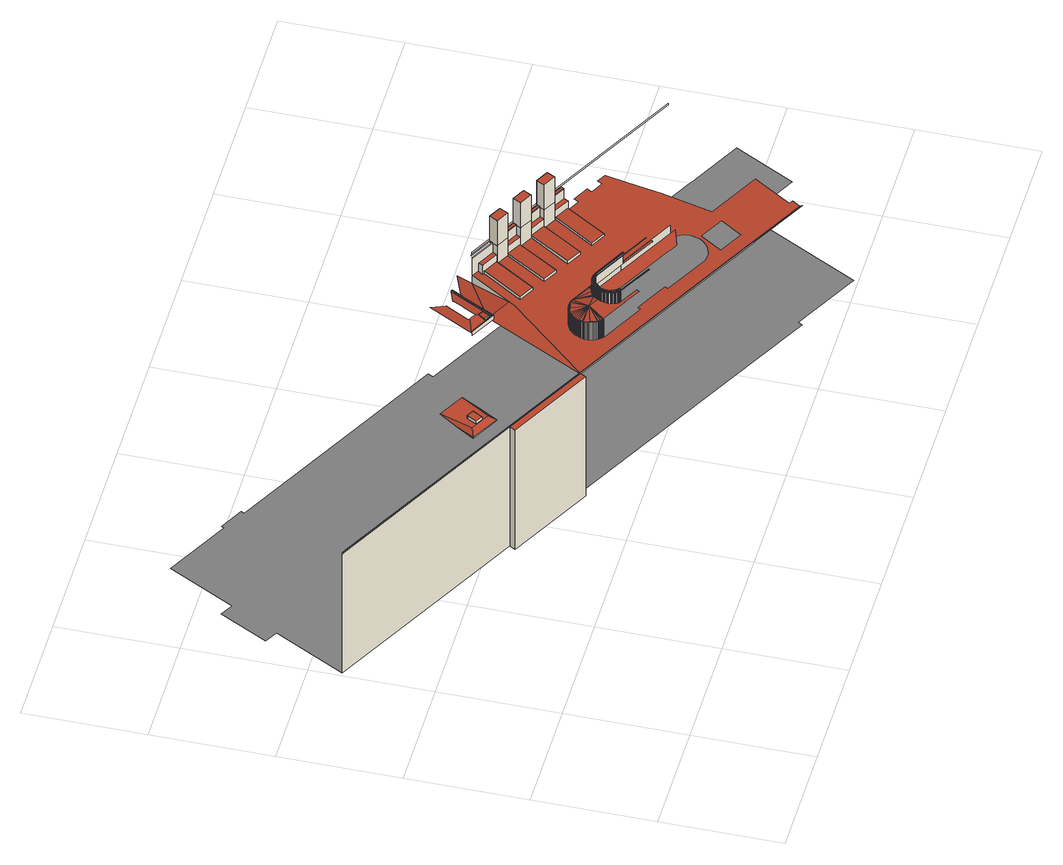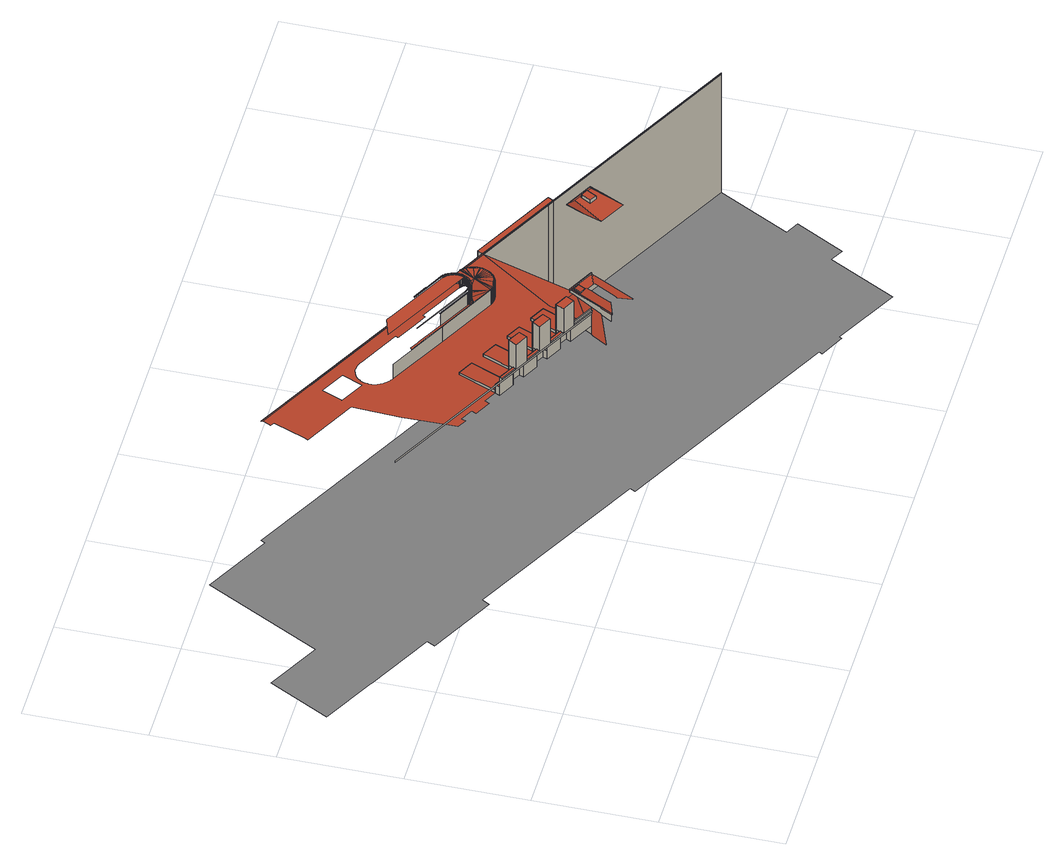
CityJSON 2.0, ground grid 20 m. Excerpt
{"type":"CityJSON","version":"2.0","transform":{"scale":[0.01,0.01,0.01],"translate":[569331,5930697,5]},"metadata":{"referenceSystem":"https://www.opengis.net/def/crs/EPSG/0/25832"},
"CityObjects":{
"building1":{"type":"Building","attributes":{"Grundfläche 2D":"4232.058276","Grundhöhe NN":"5.344"},"children":["building1-1","building1-2","building1-3","building1-4","building1-5","building1-6","building1-7","building1-8","building1-9","building1-10","building1-11","building1-12","building1-13","building1-14"],"geometry":[{"type":"MultiSurface","lod":"3","boundaries":[[[0,1,2,3]],[[4,5,6]],[[7,8,4,6]],[[6,9,10,7]],[[11,0,3,12,13,14]],[[9,6,5,15]],[[16,8,7,10],[17,18,19,20]],[[9,15,21]],[[10,9,21,16]],[[14,22,23,11]],[[3,24,25,12]],[[22,14,13,26]],[[26,13,12,25]],[[27,28,29,30,31,32,33,34,35,36,37,38]],[[23,22,26,25,24,39]],[[38,28,27]],[[40,41,42,43,44,45,36,35,34,33,32,31,30]],[[39,46,47,48,44,43,42,41,40,1,0,11,23]],[[49,50,51,52]],[[53,54,50,49]],[[52,51,55,56]],[[57,58,54,53]],[[56,55,59,60]],[[61,62,58,57]],[[60,59,63,64]],[[65,66,62,61]],[[64,63,67,68]],[[69,70,66,65]],[[71,72,73,74]],[[75,71,76,77,78]],[[71,79,80,72]],[[74,76,71]],[[81,79,71]],[[75,82,71]],[[83,81,71]],[[84,83,71]],[[82,85,71]],[[68,67,86,87]],[[84,71,88,89,90]],[[91,92,70,69]],[[93,94,88]],[[87,86,95,96]],[[97,98,92,91]],[[96,95,99,100]],[[101,102,98,97]],[[100,99,103,104]],[[105,106,107]],[[108,109,102,101]],[[104,103,110,111]],[[112,113,109,108]],[[114,115,116]],[[111,110,117,118]],[[119,120,121,122,71,85]],[[123,124,113,112]],[[125,114,126,127]],[[88,71,122,128,93]],[[129,130,124,123]],[[131,105,107,122,132]],[[122,121,133,132]],[[134,135,130,129]],[[128,122,136,137]],[[136,122,138,139,140]],[[114,122,107,141,115]],[[142,143,135,134]],[[144,145,143,142]],[[122,146,147,138]],[[148,149,145,144]],[[122,150,151,146]],[[152,153,149,148]],[[150,122,154,155,156]],[[157,158,153,152]],[[159,160,154,122,161,162]],[[163,164,158,157]],[[165,166,164,163]],[[114,125,122]],[[167,168,169]],[[161,122,167,169,170]],[[171,172,166,165]],[[173,174,172,171]],[[122,175,176,167]],[[177,178,174,173]],[[179,180,178,177]],[[181,182,180,179]],[[183,184,175,122,185,186]],[[187,188,189,190,191,28,38,192,193]],[[185,194,186]],[[195,196,182,181]],[[185,197,198,194]],[[199,200,196,195]],[[201,197,185,202,203]],[[204,205,206,207,208,209,210,211,212,213,214]],[[215,216,200,199]],[[185,217,218,202]],[[219,220,221,222,223,224,225,226,227,228,229,230,231,232,233,234,235,236,237,238,239,240,241,242,243,244,245,246,247,248,249,250,251,252,253,254,255,256,257,258,259,260,122,125,261,262]],[[263,264,216,215]],[[265,217,185,266]],[[267,268,269,270,271,272,273,212,211,210,274,275,276,277,278,279,280,281]],[[266,185,282,283,284]],[[285,286,264,263]],[[287,288,185]],[[289,287,185]],[[185,288,290,282]],[[291,250,249,292]],[[292,249,248,293]],[[294,295,286,285]],[[296,251,250,291]],[[214,297,204]],[[293,248,247,298]],[[297,299,204]],[[298,247,246,300]],[[301,252,251,296]],[[300,246,245,302]],[[303,304,122]],[[302,245,244,305]],[[306,253,252,301]],[[305,244,243,307]],[[308,254,253,306]],[[307,243,242,309]],[[310,311,295,294]],[[312,255,254,308]],[[309,242,241,313]],[[314,289,185,122,304,315]],[[316,256,255,312]],[[313,241,240,317]],[[318,257,256,316]],[[317,240,239,319]],[[320,321,311,310]],[[322,258,257,318]],[[323,324,325,326]],[[327,323,326,328]],[[324,329,330,325]],[[331,332,327,328,333]],[[329,324,323,334]],[[335,332,331,336]],[[329,334,337,330]],[[338,335,336,339]],[[340,259,258,322]],[[337,334,341,342,343,344]],[[345,338,339,346]],[[347,348,321,320]],[[349,345,346,350]],[[349,351,345]],[[350,352,349]],[[341,353,354,342]],[[351,349,352,355]],[[356,354,353]],[[357,260,259,340]],[[353,358,359,356]],[[360,351,355,361]],[[345,351,360,362]],[[358,363,364,359]],[[362,360,361,365,366]],[[122,367,368,303]],[[369,370,260,357]],[[371,372,348,347]],[[363,373,374,364]],[[375,362,366,376]],[[373,363,377]],[[373,377,378,374]],[[303,379,304]],[[380,375,376,381]],[[382,383,370,369]],[[377,384,385,386,378]],[[387,380,381,388,389]],[[390,391,372,371]],[[392,393,394,395,122,260,370,383,396]],[[384,397,398,385]],[[399,396,383,382]],[[400,367,122,395,401]],[[397,402,403,398]],[[404,405,391,390]],[[406,392,396,399]],[[402,407,408,409,403]],[[407,402,410,411]],[[412,393,392,406]],[[413,414,405,404]],[[407,411,415,408]],[[416,415,411]],[[417,394,393,412]],[[411,418,419,416]],[[420,419,418]],[[401,421,422]],[[423,418,411,410,424]],[[418,423,425,420]],[[426,395,394,417]],[[422,427,428]],[[395,421,401]],[[428,429,430]],[[421,427,422]],[[423,424,431,425]],[[424,410,432]],[[433,421,395,426]],[[427,429,428]],[[424,432,434,431]],[[435,299,297,436,437,438,439,440,441,442,443,444,445,446,447,448,449,450,208,207,451,452]],[[453,427,421,433]],[[432,454,455,434]],[[456,454,432,410,457]],[[458,429,427,453]],[[454,456,459,455]],[[457,410,460]],[[456,457,461,459]],[[462,463,429,458]],[[464,465,466,467,468,469,430,429,463,470]],[[457,460,471,472,461]],[[473,470,463,462]],[[460,474,475,471]],[[476,464,470,473]],[[474,460,477]],[[474,477,478,475]],[[477,460,479]],[[480,478,477]],[[481,465,464,476]],[[477,479,482,480]],[[397,384,377,363,358,353,341,334,323,327,332,335,338,345,362,375,380,387,483,484,485,486,487,488,489,410,402]],[[479,490,491,482]],[[492,466,465,481]],[[493,467,466]],[[490,479,494]],[[490,494,495,491]],[[496,497,466,492]],[[494,479,498]],[[494,498,499,495]],[[498,479,500]],[[501,502,497,496]],[[498,500,503,499]],[[493,466,497]],[[504,497,502]],[[500,505,506,503]],[[507,508,187,193]],[[501,509,510,511,512,502]],[[505,513,514,506]],[[513,505,515]],[[516,504,502,512]],[[513,515,517,514]],[[518,512,511]],[[519,520,511,510]],[[493,497,504]],[[515,521,522,517]],[[523,524,520,519]],[[525,515,505,526]],[[521,515,525]],[[516,512,518]],[[521,525,527,522]],[[524,528,529,530,511,520]],[[518,511,530]],[[531,532,524,523]],[[525,526,533,527]],[[528,524,534]],[[524,532,534]],[[535,536,532,531]],[[526,537,538,533]],[[539,534,532]],[[540,541,536,535]],[[542,539,532,536]],[[543,544,542,536,541]],[[545,546,541,540]],[[547,548,414,413]],[[543,541,546,549]],[[550,551,552,553]],[[545,554,555,556,557,546]],[[508,507,558,559,560,561]],[[562,550,553,563,564]],[[537,565,566,538]],[[193,567,507]],[[568,569,570,552,551]],[[563,553,552,570]],[[571,572,573,574]],[[575,576,577,578]],[[579,580,581,582,576,575,567,583]],[[584,571,574,585,586]],[[587,588,589,590]],[[591,592,593,594,595,596,597,598,599,600,601,602,603,604,605,606,549,546,557,556,607,608,609]],[[610,611,612,582,581,580]],[[613,614,615,616,24,3,2,617,618,619,620,621,622,623,624,625,626,627,628,629,630,631,632,633,634,635,636]],[[637,638,639,573,572]],[[590,577,576,587]],[[585,574,573,639]],[[640,612,611,610,641,642]],[[643,644,548,547]],[[645,646,647,648]],[[649,650,651,640,642,641]],[[652,653,654,651,650,649]],[[645,648,655,656,657]],[[658,659,660,654,653,652]],[[655,648,647,661]],[[662,660,659,658,663,664]],[[665,666,667,668]],[[669,661,647,646,670]],[[671,672,673,662,664,663]],[[674,675,676,673,672,671]],[[677,678,665,668,679,680]],[[681,682,683,676,675,674]],[[679,668,667,684,680]],[[685,683,682,681,686,687]],[[580,579,583,567,193,192,38,37,688,689,690,691,692,693,694,695,696,697,698,699,700,701,702,703,704,705,706,707,708,709,710,711,686,681,674,671,663,658,652,649,641,610],[644,712,713,714,715,716,717,718,719,720,721,722,723,724,725,726,727,728,729,730,731,732,733,734,735,736,737,738,739,740,741,742,743,744,745,746,747,748,749,750,751,752,753,754,755,756,757,758,759,760,761,762,763,764,765,766,767,768,117,110,103,99,95,86,67,63,59,55,51,50,54,58,62,66,70,92,98,102,109,113,124,130,135,143,145,149,153,158,164,166,172,174,178,180,182,196,200,216,264,286,295,311,321,348,372,391,405,414,548],[564,569,568,551,550,562],[646,645,657,656,669,670],[769,770,666,665,678,677],[572,571,584,586,638,637],[771,772,773,774,775,776,777]],[[769,684,667,666,770]],[[711,778,779,685,687,686]],[[710,780,781,779,778,711]],[[782,783,784,785]]],"semantics":{"surfaces":[{"type":"WallSurface"},{"type":"RoofSurface"},{"type":"GroundSurface"}],"values":[0,0,1,1,0,0,1,0,1,1,0,0,2,0,0,1,1,0,0,0,0,0,0,0,0,0,0,0,1,1,1,1,1,1,1,1,1,0,1,0,1,0,0,0,0,0,1,0,0,0,1,0,1,0,1,1,0,1,1,0,1,1,1,0,0,1,0,1,0,1,0,1,0,0,1,1,1,0,0,1,0,0,0,1,1,1,0,1,0,1,1,0,1,1,0,1,1,1,0,1,1,1,0,0,0,0,1,0,1,0,0,0,1,0,0,0,0,0,0,0,0,1,0,0,0,0,0,0,0,0,0,0,1,0,0,0,0,0,0,0,0,1,0,0,0,0,0,0,0,1,0,0,1,0,0,0,0,1,0,1,0,0,0,0,0,1,0,0,1,0,0,0,0,1,0,0,0,0,0,0,0,1,1,0,0,1,1,1,1,0,1,0,1,0,1,0,0,1,0,0,1,0,0,1,0,0,0,0,1,0,1,0,0,0,1,0,0,1,1,0,0,1,0,1,0,0,1,1,0,1,0,0,1,1,0,1,0,1,0,0,1,1,1,0,1,1,0,0,1,1,0,0,1,0,1,1,0,0,1,0,0,1,0,0,0,0,1,0,0,0,0,0,1,0,2,0,0,1,0,0,0,0,0,0,0,1,0,0,0,0,0,0,0,1,0,1,0,0,0,0]}}]},
"building1-1":{"type":"BuildingInstallation","parents":["building1"],"geometry":[{"type":"MultiSurface","lod":"3","boundaries":[[[786,787,788,789]],[[789,788,20,19]],[[786,789,19,18]],[[787,786,18,17]],[[788,787,17,20]]],"semantics":{"surfaces":[{"type":"RoofSurface"},{"type":"WallSurface"}],"values":[0,1,1,1,1]}}]},
"building1-2":{"type":"BuildingInstallation","parents":["building1"],"geometry":[{"type":"MultiSurface","lod":"3","boundaries":[[[790,791,792,793,794,795]],[[791,790,205,204]],[[435,452,793,792,791,204,299]],[[794,793,452,451]],[[206,205,790,795,794,451,207]]],"semantics":{"surfaces":[{"type":"RoofSurface"},{"type":"WallSurface"}],"values":[0,1,1,1,1]}}]},
"building1-3":{"type":"BuildingInstallation","parents":["building1"],"geometry":[{"type":"MultiSurface","lod":"3","boundaries":[[[796,797,798,799,800,801,802,803,804,805,806,807,808,809,810]],[[802,801,811,191,190]],[[187,508,561,560,812,813,808,807,806,805,804,803,802,190,189,188]],[[440,439,796,810,809,442,441]],[[796,439,438]],[[436,297,214,799,798,797,796,438,437]],[[212,800,799,214,213]]],"semantics":{"surfaces":[{"type":"RoofSurface"},{"type":"WallSurface"}],"values":[0,1,1,1,1,1,1]}}]},
"building1-4":{"type":"BuildingInstallation","parents":["building1"],"geometry":[{"type":"MultiSurface","lod":"3","boundaries":[[[814,815,816,817,818,819,820,821,822,823,824,825,826,827,828,829,830,831,832,833,834,835,836,837,838,839,840,841,842,843,844,845,846,847,848,849,850,851,852,853,854,855,856,857,858,859,860,861,862,863,864,865,866,867,868,869,870,871,872,873,874,875,876,877,878,879,880,881,882,883,884,885,886,887,888,889,890,891,892,893,894,895,896,897,898,899,900,901,902,903,904,905,906,907,908,909,910,911,912,913,914,915,916,917,918,919,920,921]],[[866,865,864,555,554,545]],[[866,545,540,867]],[[867,540,535,868]],[[868,535,531,869]],[[869,531,523,870]],[[870,523,519,871]],[[871,519,510,872]],[[874,873,872,510,509,501]],[[874,501,496,875]],[[875,496,492,876]],[[876,492,481,877]],[[877,481,476,878]],[[878,476,473,879]],[[879,473,462,880]],[[880,462,458,881]],[[881,458,453,882]],[[882,453,433,883]],[[883,433,426,884]],[[884,426,417,885]],[[885,417,412,886]],[[886,412,406,887]],[[887,406,399,888]],[[888,399,382,889]],[[889,382,369,890]],[[890,369,357,891]],[[891,357,340,892]],[[892,340,322,893]],[[893,322,318,894]],[[894,318,316,895]],[[895,316,312,896]],[[896,312,308,897]],[[897,308,306,898]],[[898,306,301,899]],[[899,301,296,900]],[[900,296,291,901]],[[901,291,292,902]],[[902,292,293,903]],[[903,293,298,904]],[[904,298,300,905]],[[905,300,302,906]],[[906,302,305,907]],[[907,305,307,908]],[[908,307,309,909]],[[909,309,313,910]],[[910,313,317,911]],[[911,317,319,912]],[[912,319,922,913]],[[913,922,923,914]],[[914,923,924,915]],[[917,916,915,924,925,926]],[[917,926,927,918]],[[927,928,919,918]],[[929,930,814,921,920,931,932]],[[815,814,930,933]],[[816,815,933,934]],[[817,816,934,935]],[[818,817,935,936]],[[819,818,936,937]],[[820,819,937,938]],[[821,820,938,939]],[[822,821,939,940,941]],[[823,822,941,942]],[[824,823,942,943]],[[824,943,944,825]],[[826,825,944,945]],[[827,826,945,946]],[[828,827,946,947]],[[829,828,947,948]],[[830,829,948,949]],[[831,830,949,950]],[[832,831,950,951]],[[952,833,832,951,953]],[[834,833,952,954]],[[835,834,954,955]],[[836,835,955,956]],[[837,836,956,957]],[[838,837,957,958]],[[839,838,958,959]],[[840,839,959,960]],[[841,840,960,961]],[[842,841,961,962]],[[843,842,962,963]],[[844,843,963,964]],[[845,844,964,965]],[[846,845,965,966]],[[847,846,966,967]],[[967,968,847]],[[848,847,968,969]],[[849,848,969,970]],[[850,849,970,971]],[[851,850,971,972]],[[852,851,972,973]],[[853,852,973,974]],[[854,853,974,975]],[[975,976,854]],[[977,856,855,854,976,978]],[[857,856,977,979]],[[858,857,979,980]],[[859,858,980,981]],[[860,859,981,982]],[[861,860,982,983]],[[862,861,984,985]],[[983,984,861]],[[985,986,862]],[[863,862,986,987]]],"semantics":{"surfaces":[{"type":"RoofSurface"},{"type":"WallSurface"}],"values":[0,1,1,1,1,1,1,1,1,1,1,1,1,1,1,1,1,1,1,1,1,1,1,1,1,1,1,1,1,1,1,1,1,1,1,1,1,1,1,1,1,1,1,1,1,1,1,1,1,1,1,1,1,1,1,1,1,1,1,1,1,1,1,1,1,1,1,1,1,1,1,1,1,1,1,1,1,1,1,1,1,1,1,1,1,1,1,1,1,1,1,1,1,1,1,1,1,1,1,1,1,1,1,1,1,1]}}]},
"building1-5":{"type":"BuildingInstallation","parents":["building1"],"geometry":[{"type":"MultiSurface","lod":"3","boundaries":[[[611,581,988,989,990]],[[989,988,583,991]],[[610,611,990,989,991,564,563,570,569]],[[611,610,580,581]],[[583,988,581,580,579]]],"semantics":{"surfaces":[{"type":"RoofSurface"},{"type":"WallSurface"}],"values":[0,1,1,1,1]}}]},
"building1-6":{"type":"BuildingInstallation","parents":["building1"],"geometry":[{"type":"MultiSurface","lod":"3","boundaries":[[[992,993,994,995]],[[996,582,612,993,992]],[[612,640,994,993]],[[997,995,994,640,651,998,999,1000]],[[992,995,997,996]]],"semantics":{"surfaces":[{"type":"RoofSurface"},{"type":"WallSurface"}],"values":[0,1,1,1,1]}}]},
"building1-7":{"type":"BuildingInstallation","parents":["building1"],"geometry":[{"type":"MultiSurface","lod":"3","boundaries":[[[653,650,642,1001,659]],[[650,649,641,642]],[[586,585,639,638,658,659,1001,642,641]],[[659,658,652,653]],[[653,652,649,650]]],"semantics":{"surfaces":[{"type":"RoofSurface"},{"type":"WallSurface"}],"values":[0,1,1,1,1]}}]},
"building1-8":{"type":"BuildingInstallation","parents":["building1"],"geometry":[{"type":"MultiSurface","lod":"3","boundaries":[[[1002,999,998,1003]],[[651,654,1003,998]],[[999,1002,1004,1000]]],"semantics":{"surfaces":[{"type":"RoofSurface"},{"type":"WallSurface"}],"values":[0,1,1]}}]},
"building1-9":{"type":"BuildingInstallation","parents":["building1"],"geometry":[{"type":"MultiSurface","lod":"3","boundaries":[[[1005,1006,1007,1008,1009]],[[660,1007,1006,1010,1004,1002,1003,654]],[[660,662,1008,1007]],[[1011,1005,1009,1008,662,673,1012,1013,1014]],[[1006,1005,1011,1010]]],"semantics":{"surfaces":[{"type":"RoofSurface"},{"type":"WallSurface"}],"values":[0,1,1,1,1]}}]},
"building1-10":{"type":"BuildingInstallation","parents":["building1"],"geometry":[{"type":"MultiSurface","lod":"3","boundaries":[[[682,675,672,664,1015,1016]],[[672,671,663,664]],[[656,655,661,669,681,682,1016,1015,664,663]],[[682,681,674,675]],[[675,674,671,672]]],"semantics":{"surfaces":[{"type":"RoofSurface"},{"type":"WallSurface"}],"values":[0,1,1,1,1]}}]},
"building1-11":{"type":"BuildingInstallation","parents":["building1"],"geometry":[{"type":"MultiSurface","lod":"3","boundaries":[[[1017,1013,1012,1018]],[[673,676,1018,1012]],[[1013,1017,1019,1014]]],"semantics":{"surfaces":[{"type":"RoofSurface"},{"type":"WallSurface"}],"values":[0,1,1]}}]},
"building1-12":{"type":"BuildingInstallation","parents":["building1"],"geometry":[{"type":"MultiSurface","lod":"3","boundaries":[[[1020,1021,1022,1023,1024]],[[1019,1017,1018,676,683,1022,1021,1020,1025]],[[683,685,1023,1022]],[[1026,1024,1023,685,779,1027,1028,1029]],[[1020,1024,1026,1025]]],"semantics":{"surfaces":[{"type":"RoofSurface"},{"type":"WallSurface"}],"values":[0,1,1,1,1]}}]},
"building1-13":{"type":"BuildingInstallation","parents":["building1"],"geometry":[{"type":"MultiSurface","lod":"3","boundaries":[[[687,1030,1031,780,778]],[[778,711,686,687]],[[709,1031,1030,687,686,677,680,684,769]],[[780,1031,709,710]],[[780,710,711,778]]],"semantics":{"surfaces":[{"type":"RoofSurface"},{"type":"WallSurface"}],"values":[0,1,1,1,1]}}]},
"building1-14":{"type":"BuildingInstallation","parents":["building1"],"geometry":[{"type":"MultiSurface","lod":"3","boundaries":[[[1032,1028,1027,1033]],[[779,781,1033,1027]],[[1028,1032,1034,1029]]],"semantics":{"surfaces":[{"type":"RoofSurface"},{"type":"WallSurface"}],"values":[0,1,1]}}]}
},
"vertices":[
[3458,3697,2496],[73,5479,2496],[73,5479,35],[3458,3697,35],[3200,4452,2552],[3055,4176,2520],[3055,4176,2533],[3177,4217,2611],[3390,4771,2589],[3531,3926,2533],[3497,4049,2611],[3458,3697,2499],[3458,3697,34],[3407,3601,34],[3407,3601,2499],[3531,3926,2520],[3831,4539,2589],[3379,4345,2604],[3489,4285,2604],[3400,4121,2611],[3289,4181,2610],[3676,4201,2552],[4832,2851,2499],[4882,2947,2499],[4882,2947,35],[4882,2947,34],[4832,2851,34],[4890,2961,2497],[4889,2962,2497],[95,5485,2497],[95,5485,2505],[178,5441,2505],[4889,2962,2505],[4890,2961,2505],[4893,2960,2505],[8349,1141,2505],[8380,1124,2505],[8380,1124,2497],[4893,2960,2497],[4882,2947,2496],[73,5479,2511],[3458,3697,2511],[4882,2947,2511],[8372,1110,2511],[9350,596,2511],[9337,620,2505],[8372,1110,2496],[8372,1110,2499],[9350,596,2499],[5613,2979,2893],[5613,2979,2535],[5620,2958,2534],[5620,2958,2893],[5608,3001,2893],[5608,3001,2537],[5628,2936,2532],[5628,2936,2893],[5604,3021,2893],[5604,3021,2539],[5638,2916,2530],[5638,2916,2893],[5602,3041,2893],[5602,3041,2540],[5649,2896,2529],[5649,2896,2893],[5601,3060,2893],[5601,3060,2542],[5661,2878,2528],[5661,2878,2893],[5602,3079,2893],[5602,3079,2544],[5633,2985,2896],[5624,2991,2895],[5626,2983,2895],[5628,2975,2895],[5640,2942,2894],[5631,2966,2895],[5632,2962,2895],[5635,2955,2895],[5621,3004,2895],[5622,2999,2895],[5620,3008,2895],[5641,2940,2894],[5618,3020,2895],[5618,3023,2894],[5649,2924,2894],[5671,2863,2527],[5671,2863,2893],[5615,3053,2894],[5616,3042,2894],[5616,3035,2894],[5603,3099,2893],[5603,3099,2546],[5615,3060,2894],[5615,3059,2894],[5681,2849,2526],[5681,2849,2893],[5606,3118,2893],[5606,3118,2548],[5693,2836,2526],[5693,2836,2893],[5609,3136,2893],[5609,3136,2550],[5706,2823,2525],[5706,2823,2893],[5691,2859,2895],[5692,2858,2895],[5703,2846,2895],[5614,3154,2893],[5614,3154,2552],[5719,2812,2525],[5719,2812,2893],[5619,3172,2893],[5619,3172,2554],[5727,2823,2895],[5715,2834,2895],[5715,2833,2895],[5733,2801,2524],[5733,2801,2893],[5650,2922,2894],[5660,2903,2894],[5671,2886,2895],[5912,3072,2947],[5626,3189,2893],[5626,3189,2556],[5741,2812,2895],[5728,2822,2895],[5740,2812,2895],[5615,3079,2894],[5633,3206,2893],[5633,3206,2558],[5682,2871,2895],[5681,2872,2895],[5672,2885,2895],[5642,3222,2893],[5642,3222,2560],[5617,3098,2895],[5617,3097,2895],[5627,3151,2895],[5623,3133,2895],[5619,3116,2895],[5703,2845,2895],[5651,3238,2893],[5651,3238,2562],[5660,3253,2893],[5660,3253,2564],[5639,3184,2895],[5632,3167,2895],[5671,3268,2893],[5671,3268,2566],[5654,3216,2895],[5646,3200,2895],[5682,3282,2893],[5682,3282,2567],[5672,3246,2895],[5671,3245,2895],[5662,3231,2895],[5694,3295,2893],[5694,3295,2569],[5682,3260,2895],[5681,3259,2895],[5703,3286,2895],[5692,3273,2895],[5706,3308,2893],[5706,3308,2571],[5720,3320,2893],[5720,3320,2573],[5728,3309,2895],[5716,3298,2895],[5715,3298,2895],[5704,3286,2895],[5734,3330,2893],[5734,3330,2575],[5749,3340,2893],[5749,3340,2576],[5756,3329,2895],[5742,3319,2895],[5765,3349,2893],[5765,3349,2578],[5781,3358,2893],[5781,3358,2580],[5797,3366,2893],[5797,3366,2581],[5771,3338,2895],[5771,3337,2895],[5856,3359,2897],[5787,3346,2894],[5601,4542,2675],[5597,4534,2674],[5592,4524,2673],[5570,4482,2668],[5532,4501,2667],[5943,4265,2674],[5979,4343,2684],[5790,3347,2894],[5813,3373,2893],[5813,3373,2583],[5814,3359,2895],[5802,3354,2894],[5831,3379,2893],[5831,3379,2584],[5818,3360,2895],[5835,3366,2895],[5825,3363,2895],[5549,4547,2721],[5459,4595,2721],[5468,4612,2725],[5511,4694,2743],[5492,4763,2753],[5444,4788,2753],[5397,4813,2753],[5378,4807,2750],[5140,4724,2714],[5432,4570,2714],[5562,4502,2714],[5850,3384,2893],[5850,3384,2586],[5853,3371,2895],[5844,3369,2895],[5757,2804,2895],[5759,2803,2895],[5762,2801,2895],[5765,2800,2895],[5768,2798,2895],[5772,2796,2895],[5777,2793,2895],[6107,2619,2895],[6108,2619,2895],[6109,2618,2895],[6113,2617,2895],[6118,2614,2895],[6163,2590,2895],[6166,2588,2895],[6173,2585,2895],[6467,2430,2895],[6486,2467,2902],[6203,2616,2902],[6189,2624,2902],[6176,2632,2902],[6163,2642,2903],[6152,2652,2903],[6140,2663,2904],[6130,2675,2905],[6120,2688,2906],[6112,2703,2908],[6104,2720,2910],[6096,2736,2912],[6089,2753,2913],[6082,2769,2915],[6077,2786,2917],[6071,2803,2920],[6069,2821,2922],[6068,2839,2925],[6068,2858,2928],[6069,2876,2930],[6070,2894,2933],[6072,2912,2936],[6075,2929,2939],[6080,2945,2942],[6086,2961,2944],[6093,2976,2947],[5754,2806,2895],[5755,2805,2895],[5869,3388,2893],[5869,3388,2587],[5862,3373,2895],[5871,3375,2895],[5535,5467,2715],[5532,5469,2714],[5185,4810,2714],[5176,4792,2714],[5172,4784,2714],[5170,4781,2714],[5165,4771,2714],[5385,4820,2750],[5371,4827,2747],[5394,4871,2747],[5394,4872,2747],[5572,5208,2747],[5584,5229,2747],[5590,5226,2749],[5596,5233,2749],[5894,3378,2895],[5890,3378,2895],[5882,3377,2895],[5888,3391,2893],[5888,3391,2588],[5927,3380,2894],[5924,3380,2894],[5945,3381,2894],[5908,3380,2894],[6071,2803,3130],[6077,2786,3130],[6082,2769,3130],[5907,3393,2893],[5907,3393,2589],[6069,2821,3130],[5563,4504,2715],[6089,2753,3130],[5551,4550,2722],[6096,2736,3130],[6068,2839,3130],[6104,2720,3130],[6002,3373,2895],[5983,3377,2895],[6112,2703,3130],[6068,2858,3130],[6120,2688,3130],[6069,2876,3130],[6130,2675,3130],[5926,3394,2893],[5926,3394,2590],[6070,2894,3130],[6140,2663,3130],[5946,3381,2894],[5965,3380,2894],[6072,2912,3130],[6152,2652,3130],[6075,2929,3130],[6163,2642,3130],[5946,3394,2893],[5946,3394,2591],[6080,2945,3130],[6121,2801,3149],[6117,2813,3149],[6117,2813,3130],[6121,2801,3130],[6126,2786,3148],[6126,2786,3130],[6116,2825,3149],[6116,2825,3130],[6132,2770,3130],[6132,2770,3148],[6132,2771,3130],[6115,2841,3150],[6139,2755,3148],[6139,2755,3130],[6115,2840,3130],[6146,2740,3147],[6146,2740,3130],[6086,2961,3130],[6115,2857,3151],[6115,2858,3130],[6115,2857,3130],[6115,2841,3130],[6153,2725,3147],[6153,2725,3130],[5966,3393,2893],[5966,3393,2592],[6160,2713,3146],[6159,2713,3130],[6166,2705,3146],[6160,2713,3130],[6115,2873,3151],[6115,2873,3130],[6166,2705,3130],[6115,2874,3130],[6093,2976,3130],[6116,2889,3152],[6116,2889,3130],[6174,2695,3146],[6174,2696,3130],[6183,2686,3146],[6118,2906,3152],[6118,2906,3130],[6174,2695,3130],[6183,2686,3130],[6038,3362,2895],[6020,3368,2895],[6101,2991,3130],[6101,2991,2944],[5986,3391,2893],[5986,3391,2593],[6120,2918,3153],[6120,2918,3130],[6193,2678,3146],[6193,2678,3130],[6124,2929,3153],[6124,2929,3130],[5984,3377,2895],[6203,2670,3146],[6203,2671,3130],[6110,3005,3130],[6110,3005,2941],[6129,2942,3154],[6129,2943,3130],[6129,2942,3130],[6213,2663,3146],[6203,2670,3130],[6213,2663,3130],[6005,3387,2893],[6005,3387,2594],[6130,3032,2935],[6140,3043,2932],[6151,3054,2929],[6162,3064,2926],[6120,3019,2938],[6135,2955,3154],[6135,2955,3130],[6120,3019,3130],[6051,3355,2895],[6052,3354,2895],[6142,2968,3155],[6142,2968,3130],[6025,3381,2893],[6025,3381,2594],[6130,3032,3130],[6149,2980,3154],[6150,2980,3130],[6149,2980,3130],[6149,2964,3155],[6157,2991,3154],[6140,3043,3130],[6043,3374,2893],[6043,3374,2594],[6157,2991,3130],[6158,2992,3130],[6151,3054,3130],[6166,3002,3153],[6166,3002,3130],[6166,3003,3130],[6174,3073,2924],[6053,3354,2895],[6174,3011,3153],[6183,3020,3152],[6174,3011,3130],[6162,3064,3130],[6186,3082,2921],[6055,3353,2895],[6199,3090,2919],[6057,3351,2894],[6183,3020,3130],[6192,3028,3152],[6174,3073,3130],[6192,3028,3130],[5558,4564,2722],[5584,4544,2715],[5587,4549,2715],[5769,4896,2715],[5771,4899,2715],[5849,5046,2715],[5850,5050,2715],[5954,5247,2715],[5722,5163,2750],[5714,5160,2751],[5725,5155,2748],[5622,4961,2748],[5621,4958,2748],[5568,4859,2748],[5548,4821,2748],[5512,4753,2748],[5521,4712,2743],[5611,4664,2721],[6186,3082,3130],[6202,3036,3151],[6202,3036,3130],[6212,3044,3151],[6223,3051,3150],[6199,3090,3130],[6212,3044,3130],[6234,3057,3150],[6223,3051,3130],[6212,3098,3130],[6212,3098,2916],[6247,3115,2910],[6265,3121,2908],[6284,3126,2905],[6074,3343,2894],[6068,3346,2894],[6064,3348,2894],[6229,3107,2913],[6235,3057,3130],[6234,3057,3130],[6229,3107,3130],[6249,3065,3149],[6249,3065,3130],[6247,3115,3130],[6264,3071,3148],[6264,3071,3130],[6279,3077,3148],[6264,3072,3130],[6265,3121,3130],[6279,3077,3130],[6266,2636,3146],[7198,2145,3146],[7229,2128,3146],[7258,2111,3146],[7318,2077,3146],[7347,2061,3146],[7672,2162,3155],[6294,3081,3148],[6294,3081,3130],[6284,3126,3130],[6376,3184,2894],[6310,3084,3147],[6310,3084,3130],[6303,3130,3130],[6303,3130,2903],[6326,3085,3147],[6326,3085,3130],[6343,3086,3147],[6323,3132,3130],[6323,3132,2901],[6343,3086,3130],[6377,3183,2894],[6357,3086,3146],[6357,3086,3130],[6329,5010,2602],[5637,4610,2666],[6342,3133,3130],[6357,3133,3130],[6357,3133,2898],[6342,3133,2899],[6369,3086,3146],[6369,3086,3130],[6381,3084,3146],[6378,3183,2894],[6381,3084,3130],[6380,3181,2894],[6373,3132,3130],[6373,3132,2896],[6394,3082,3146],[6394,3082,3130],[6389,3130,3130],[6389,3130,2895],[6406,3079,3146],[6418,3075,3146],[6406,3079,3130],[6389,3177,2893],[6385,3179,2893],[6382,3180,2894],[6404,3127,3130],[6404,3127,2894],[6418,3075,3130],[6393,3175,2893],[6419,3123,3130],[6419,3123,2894],[6441,3065,3146],[6441,3065,3130],[6433,3154,2893],[6434,3118,3130],[6434,3118,2893],[6436,3152,2893],[6446,3146,2893],[6441,3150,2893],[6461,3107,3130],[6461,3107,2893],[7028,2856,2893],[7028,2856,2594],[6449,3145,2893],[6085,4198,2675],[6339,4064,2675],[6339,4064,2727],[6085,4198,2727],[6467,3104,3130],[7009,2819,3130],[7009,2819,2893],[6467,3104,2893],[6353,5054,2597],[6476,5289,2569],[5872,5055,2617],[5792,4904,2635],[6113,4250,2681],[6431,4854,2805],[6431,4854,2760],[7412,2554,3146],[7412,2554,3130],[6329,5010,2771],[6424,4224,2694],[6685,4721,2759],[6685,4721,2805],[6568,3943,2675],[6808,3817,2675],[6808,3817,2727],[6568,3943,2727],[6329,5010,3121],[6726,4800,3121],[6726,4800,3143],[6329,5010,3143],[6726,4800,2769],[6736,4795,2769],[6736,4795,2939],[6736,4795,3121],[6445,4949,2770],[6703,4200,2706],[6914,4600,2799],[6914,4600,2758],[6750,4846,3121],[6380,5040,3121],[6380,5040,3143],[6750,4846,3143],[7468,2576,2892],[7502,2558,2893],[7535,2539,2893],[7569,2520,2893],[7602,2501,2893],[7633,2522,2893],[7593,2543,2893],[7583,2548,2893],[7573,2554,2893],[7526,2578,2893],[7515,2584,2893],[7505,2590,2893],[7458,2614,2893],[7448,2620,2892],[7335,2679,2893],[7048,2830,2893],[7089,2777,2893],[7089,2776,2893],[7435,2595,2892],[6694,4716,2759],[6694,4716,2939],[6694,4716,3121],[10508,76,35],[9387,667,35],[9350,596,35],[8372,1110,35],[697,6664,35],[480,6778,35],[904,7582,35],[1118,7470,35],[1703,8582,35],[2781,8015,35],[2804,8060,35],[3205,7849,35],[3179,7800,35],[6896,5844,35],[6847,5752,35],[9823,4185,35],[9891,4313,35],[10995,3732,35],[10925,3599,35],[12051,3007,35],[12049,3004,35],[12947,2531,35],[12415,1521,35],[11517,1993,35],[6997,4176,2718],[7154,4474,2757],[7154,4474,2799],[6905,4604,3121],[6905,4604,2758],[6905,4604,2939],[8026,2330,2893],[8026,2330,2594],[7041,3690,2674],[7291,3559,2674],[7291,3559,2727],[7041,3690,2727],[6945,4680,2768],[6945,4680,2939],[6945,4680,3121],[7208,4542,2767],[7208,4542,2939],[7208,4542,3121],[7388,4350,2799],[7388,4350,2756],[7283,4151,2730],[7169,4466,2757],[7169,4466,2939],[7169,4466,3121],[7638,4219,2799],[7380,4355,3121],[7380,4355,2756],[7380,4355,2939],[7524,3438,2675],[7773,3307,2675],[7773,3307,2721],[7524,3438,2721],[7638,4219,2756],[7589,4125,2743],[7422,4434,2767],[7422,4434,2939],[7422,4434,3121],[7689,4293,2766],[7689,4293,2939],[7689,4293,3121],[7870,4097,2755],[7868,4091,2754],[7868,4091,2798],[7870,4097,2799],[7648,4214,2756],[7648,4214,2939],[7648,4214,3121],[8120,3965,2799],[7859,4103,3121],[7859,4103,2755],[7859,4103,2939],[9337,620,2497],[9351,646,2500],[9411,761,2514],[9357,789,2514],[9353,792,2514],[9346,795,2514],[9353,808,2516],[9636,1346,2582],[9669,1408,2589],[9656,1414,2589],[9639,1424,2589],[8796,1867,2589],[8917,2694,2674],[8969,3257,2728],[9002,3602,2761],[8857,3678,2762],[8815,3599,2752],[8604,3710,2752],[8645,3788,2762],[8380,3927,2763],[8339,3850,2753],[8128,3961,2754],[8169,4041,2764],[7901,4182,2765],[8046,2319,2594],[8066,2306,2594],[8085,2291,2594],[8103,2276,2593],[8119,2259,2592],[8135,2242,2591],[8148,2224,2590],[8161,2206,2589],[8172,2186,2588],[8182,2166,2587],[8190,2145,2585],[8196,2124,2583],[8201,2103,2582],[8205,2081,2580],[8207,2060,2578],[8208,2038,2576],[8207,2016,2574],[8206,1994,2571],[8202,1973,2569],[8196,1953,2567],[8190,1932,2565],[8182,1912,2562],[8173,1893,2560],[8163,1875,2558],[8152,1857,2556],[8140,1842,2554],[8127,1827,2552],[8114,1812,2550],[8100,1798,2547],[8085,1785,2545],[8070,1772,2544],[8052,1761,2542],[8034,1751,2540],[8016,1742,2538],[7997,1734,2536],[7977,1728,2535],[7957,1721,2533],[7936,1716,2531],[7914,1712,2530],[7909,1711,2530],[7892,1710,2529],[7869,1710,2528],[7847,1712,2527],[7826,1716,2526],[7806,1720,2525],[7788,1725,2525],[7769,1731,2524],[7751,1739,2524],[7733,1748,2524],[7716,1757,2524],[7029,2119,2524],[7028,2119,2524],[7055,2168,2530],[7054,2168,2530],[6735,2336,2530],[6498,2460,2530],[6472,2412,2524],[8120,3965,2754],[8055,3842,2740],[8251,1889,2564],[8257,1899,2565],[8621,1704,2565],[8656,1685,2565],[8653,1681,2564],[8470,1339,2522],[8071,1553,2523],[7901,4182,2939],[7901,4182,3121],[8169,4041,2939],[8169,4041,3121],[6427,5049,3121],[10395,2961,3121],[10395,2961,3152],[6427,5049,3152],
[3489,4285,2668],[3379,4345,2668],[3289,4181,2668],[3400,4121,2668],
[5459,4595,2752],[5549,4547,2743],[5558,4564,2743],[5611,4664,2743],[5521,4712,2752],[5468,4612,2752],
[5849,5046,2739],[5587,4549,2739],[5584,4544,2739],[5562,4502,2739],[5140,4724,2739],[5133,4711,2739],[5570,4482,2739],[5592,4524,2739],[5597,4534,2739],[5601,4542,2739],[5872,5055,2739],[5874,5059,2739],[5968,5239,2739],[5954,5247,2739],[5850,5050,2739],[5133,4711,2667],[5874,5059,2616],[5968,5239,2595],
[6197,2637,3139],[6185,2645,3139],[6173,2654,3139],[6162,2663,3139],[6152,2674,3139],[6142,2685,3139],[6133,2696,3139],[6126,2711,3139],[6118,2726,3139],[6110,2742,3139],[6103,2758,3139],[6097,2775,3139],[6091,2791,3139],[6086,2807,3139],[6084,2822,3139],[6084,2840,3139],[6083,2857,3139],[6084,2875,3139],[6085,2892,3139],[6087,2910,3139],[6090,2926,3139],[6094,2940,3139],[6100,2955,3139],[6107,2969,3139],[6115,2983,3139],[6123,2997,3139],[6132,3010,3139],[6142,3022,3139],[6151,3033,3139],[6161,3043,3139],[6172,3052,3139],[6183,3061,3139],[6195,3070,3139],[6207,3077,3139],[6219,3084,3139],[6235,3093,3139],[6252,3100,3139],[6270,3107,3139],[6287,3111,3139],[6306,3115,3139],[6324,3117,3139],[6342,3117,3139],[6357,3117,3139],[6372,3117,3139],[6386,3115,3139],[6401,3112,3139],[6415,3109,3139],[6429,3104,3139],[6455,3093,3139],[7002,2805,3139],[7009,2819,3139],[6467,3104,3139],[6461,3107,3139],[6434,3118,3139],[6419,3123,3139],[6404,3127,3139],[6389,3130,3139],[6373,3132,3139],[6357,3133,3139],[6342,3133,3139],[6323,3132,3139],[6303,3130,3139],[6284,3126,3139],[6265,3121,3139],[6247,3115,3139],[6229,3107,3139],[6212,3098,3139],[6199,3090,3139],[6186,3082,3139],[6174,3073,3139],[6162,3064,3139],[6151,3054,3139],[6140,3043,3139],[6130,3032,3139],[6120,3019,3139],[6110,3005,3139],[6101,2991,3139],[6093,2976,3139],[6086,2961,3139],[6080,2945,3139],[6075,2929,3139],[6072,2912,3139],[6070,2894,3139],[6069,2876,3139],[6068,2858,3139],[6068,2839,3139],[6069,2821,3139],[6071,2803,3139],[6077,2786,3139],[6082,2769,3139],[6089,2753,3139],[6096,2736,3139],[6104,2720,3139],[6112,2703,3139],[6120,2688,3139],[6130,2675,3139],[6140,2663,3139],[6152,2652,3139],[6163,2642,3139],[6176,2632,3139],[6189,2624,3139],[6203,2616,3139],[6486,2467,3139],[6498,2461,3139],[6498,2460,3139],[6735,2336,3139],[6742,2349,3139],[6223,2622,3139],[6176,2632,3130],[6189,2624,3130],[6203,2616,3130],[6486,2467,3130],[6498,2461,3130],[6498,2460,3130],[6735,2336,3130],[6223,2622,3130],[6197,2637,3130],[6742,2349,3130],[6227,2620,3130],[6185,2645,3130],[6173,2654,3130],[6162,2663,3130],[6152,2674,3130],[6142,2685,3130],[6133,2696,3130],[6126,2710,3130],[6126,2711,3130],[6118,2726,3130],[6110,2742,3130],[6103,2758,3130],[6097,2775,3130],[6091,2791,3130],[6086,2807,3130],[6084,2822,3130],[6084,2840,3130],[6083,2857,3130],[6084,2875,3130],[6085,2892,3130],[6087,2911,3130],[6087,2910,3130],[6090,2926,3130],[6094,2940,3130],[6100,2955,3130],[6107,2969,3130],[6115,2983,3130],[6123,2997,3130],[6132,3010,3130],[6142,3022,3130],[6151,3033,3130],[6161,3043,3130],[6172,3052,3130],[6183,3061,3130],[6195,3070,3130],[6206,3077,3130],[6207,3077,3130],[6219,3084,3130],[6235,3093,3130],[6252,3100,3130],[6270,3107,3130],[6287,3111,3130],[6306,3115,3130],[6323,3117,3130],[6324,3117,3130],[6357,3117,3130],[6342,3117,3130],[6372,3117,3130],[6386,3115,3130],[6401,3112,3130],[6415,3109,3130],[6428,3104,3130],[6429,3104,3130],[6454,3093,3130],[6455,3093,3130],[7002,2805,3130],
[6445,4949,2939],[6403,4869,2939],[6685,4721,2939],[6403,4869,2760],
[6766,4852,3643],[6694,4716,3643],[6905,4604,3643],[6977,4741,3643],[6766,4852,3121],[6977,4741,3121],[6945,4680,3143],[6971,4730,3143],[6971,4730,3121],
[6914,4600,2939],
[7235,4591,3143],[7208,4542,3143],[7235,4591,3121],
[7452,4491,3643],[7240,4602,3643],[7169,4466,3643],[7380,4355,3643],[7445,4478,3643],[7240,4602,3121],[7452,4491,3121],[7422,4434,3143],[7445,4478,3143],[7445,4478,3121],
[7388,4350,2939],[7638,4219,2939],
[7713,4338,3143],[7689,4293,3143],[7713,4338,3121],
[7719,4350,3643],[7713,4338,3643],[7648,4214,3643],[7859,4103,3643],[7931,4239,3643],[7719,4350,3121],[7931,4239,3121],[7901,4182,3143],[7923,4225,3143],[7923,4225,3121],
[8120,3965,2939],[8128,3961,2939],
[8192,4084,3143],[8169,4041,3143],[8192,4084,3121]
]}
